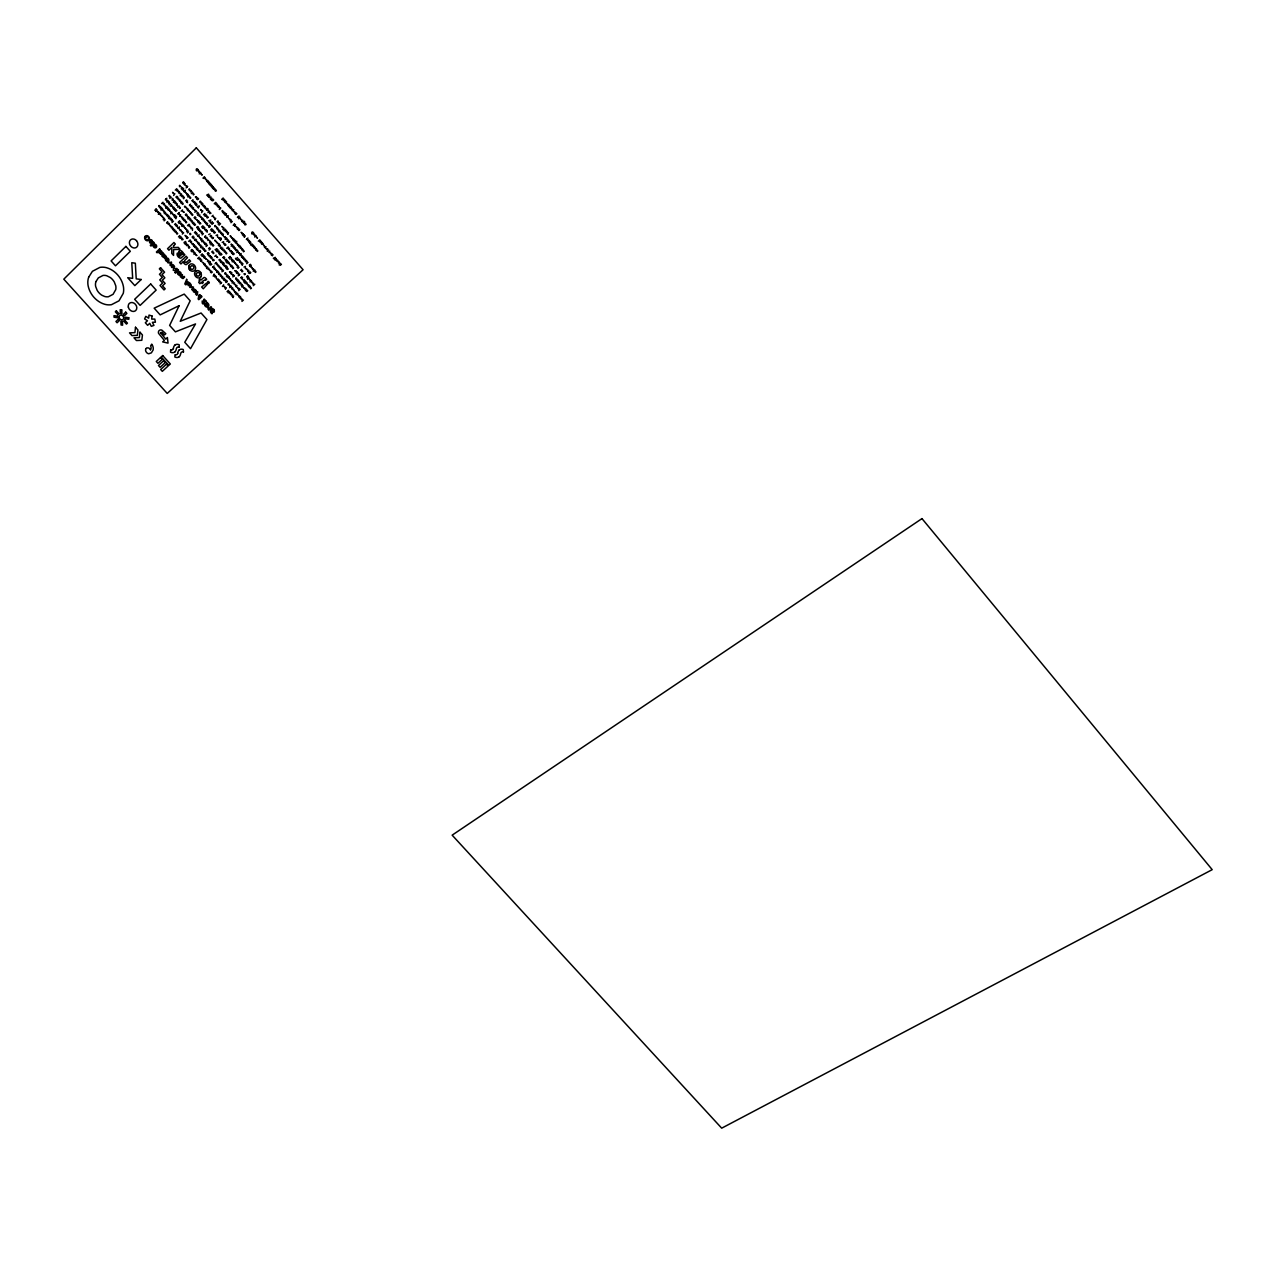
<?xml version="1.0" encoding="UTF-8"?>
<svg xmlns="http://www.w3.org/2000/svg" width="1276" height="1276" viewBox="0 0 1276 1276"><rect width="100%" height="100%" fill="white"/><g stroke="black" fill="none" stroke-linecap="round" stroke-linejoin="round"><path stroke-width="1.5" d="M158.591 211.896L157.825 211.656A3.302 2.743 55 0 1 158.192 212.215L158.24 212.31M169.341 202.485L168.751 201.496L168.623 202.294A3.302 2.759 55.3 0 1 168.942 202.804L168.99 202.884M172.308 220.222L171.734 219.249L171.59 220.03A3.286 2.743 54.6 0 1 171.925 220.541L171.973 220.636M181.942 224.002L181.16 223.635A3.286 2.743 54.5 0 1 181.559 224.241L181.591 224.305M183.999 182.739L183.457 181.75L183.281 182.548A3.334 2.791 56.1 0 1 183.616 183.058L183.648 183.154M185.77 206.68L184.972 206.313A3.302 2.775 55.2 0 1 185.371 206.935L185.403 206.983M186.663 214.846L186.073 213.874L185.929 214.655A3.302 2.759 54.8 0 1 186.264 215.166L186.312 215.261M193.186 243.78L192.469 243.588A3.27 2.743 53.6 0 1 192.788 244.083L192.835 244.179M195.834 203.474L195.26 202.485L195.116 203.283A3.318 2.791 55.3 0 1 195.435 203.793L195.483 203.889M196.679 197.126L195.914 196.887A3.318 2.791 55.5 0 1 196.281 197.445L196.329 197.541M202.358 232.615L201.815 231.642L201.64 232.423A3.286 2.759 54.1 0 1 201.959 232.918L202.007 233.014M204.623 242.36L203.889 242.169A3.27 2.743 53.7 0 1 204.224 242.679L204.272 242.759M206.138 229.632L205.356 229.377A3.286 2.759 54.2 0 1 205.755 229.999L205.787 230.063M206.808 266.285L206.106 266.094A3.254 2.727 52.7 0 1 206.425 266.588L206.473 266.684M210.157 255.758L209.439 255.615M218.547 265.28L217.829 265.089A3.254 2.743 52.7 0 1 218.164 265.583L218.196 265.663M218.515 279.476L217.765 279.237A3.238 2.727 52.1 0 1 218.132 279.779L218.164 279.875M219.711 237.814L218.946 237.575A3.286 2.775 53.8 0 1 219.312 238.134L219.36 238.213M221.37 232.439L220.604 232.2A3.286 2.775 54 0 1 220.971 232.758L221.019 232.838M230.924 207.302L230.35 206.313L230.19 207.111A3.318 2.807 55.1 0 1 230.525 207.621L230.557 207.717M231.115 250.75L230.398 250.559A3.27 2.759 53.2 0 1 230.717 251.053L230.765 251.149M232.471 259.491L231.754 259.299A3.254 2.759 52.8 0 1 232.072 259.794L232.12 259.889M174.126 265.679L172.276 264.323L172.85 266.668M235.805 271.262L235.789 271.23A3.254 2.743 52.3 0 0 235.438 270.671L236.156 270.895M238.516 244.577L237.751 244.386A3.286 2.775 53.5 0 1 238.118 244.944L238.165 245.024M239.027 288.392L238.309 288.201A3.238 2.727 51.6 0 1 238.628 288.695L238.66 288.759M244.817 287.818L244.099 287.626A3.238 2.743 51.6 0 1 244.418 288.121L244.466 288.216M245.327 274.053L244.609 273.861A3.254 2.759 52.1 0 1 244.928 274.356L244.976 274.436M249.665 241.387L249.091 240.398L248.932 241.18A3.286 2.791 53.5 0 1 249.251 241.69L249.299 241.786M195.962 290.194L194.064 288.902L194.686 291.183M267.561 248.995L266.764 248.74A3.286 2.807 53.1 0 1 267.163 249.362L267.178 249.41M201.161 296.032C198.274 291.997 198.785 297.739 198.115 298.951L198.753 299.669L201.959 296.702L201.433 295.92M167.14 214.432L166.39 214.145A3.302 2.743 54.9 0 1 166.757 214.703L166.805 214.799M179.725 192.532L179.103 191.512L179.007 192.309A3.318 2.775 55.7 0 1 179.326 192.82L179.374 192.899M178.241 190.81C176.726 187.54 177.508 193.729 176.933 190.028M181.096 230.19L180.347 229.903A3.286 2.743 54.2 0 1 180.713 230.462L180.761 230.557M179.134 347.216L179.246 344.839A4.929 4.083 49.7 0 0 174.748 345.19M243.19 256.699L242.296 257.513L243.094 258.374M192.532 221.498C191.145 218.356 191.703 224.401 191.272 220.684M191.671 242.073C190.682 239.154 191.017 245.04 190.363 241.324M195.547 224.911C194 221.673 194.813 227.862 194.287 224.097M207.35 238.245C205.962 235.023 206.537 241.068 206.042 237.495M218.403 221.849L217.957 220.844L217.686 221.609A3.302 2.791 54.5 0 1 218.021 222.12L218.052 222.199M183.473 352.048L183.281 349.56A4.897 4.051 49.5 0 0 179.118 350.023M215.197 232.695C214.209 229.728 214.575 235.629 213.874 231.945M225.501 237.161L224.704 236.826A3.286 2.775 53.8 0 1 225.102 237.432L225.134 237.495M221.657 268.789C220.046 265.552 220.955 271.613 220.365 268.024M229.441 284.692C228.037 281.502 228.627 287.435 228.149 283.942M232.312 280.848L231.594 280.624A3.238 2.727 51.9 0 1 231.913 281.119L231.945 281.183M235.693 291.789L234.975 291.566A3.222 2.727 51.5 0 1 235.294 292.06L235.31 292.076M231.658 294.293C230.238 291.119 230.876 297.037 230.382 293.544M241.212 283.735C239.744 280.545 240.414 286.478 239.92 282.969M242.249 299.19L241.531 298.967A3.222 2.727 51.1 0 1 241.866 299.461L241.882 299.525M170.681 349.784L170.521 352.16A4.929 4.067 49.8 0 0 174.956 351.873M253.621 269.076L252.903 268.837M253.589 283.447L252.792 283.113A3.238 2.759 51.7 0 1 253.19 283.703L253.222 283.766M201.767 204.654L201.991 202.661M164.604 204.383C163.121 201.034 163.87 207.366 163.344 203.538M176.295 203.171C174.876 199.822 175.498 206.09 175.035 202.326M200.826 223.699C199.423 220.365 200.013 226.602 199.566 222.853M210.939 213.347C209.136 210.046 210.412 216.378 209.647 212.55M202.788 205.292L203.442 206.234M204.83 229.409L205.34 230.35L206.281 229.616M202.629 255.519L203.171 256.556L204.208 255.742M229.824 242.057C228.707 238.995 229.313 244.864 228.452 241.339M151.716 241.18L150.313 239.808L151.732 240.032A2.265 1.882 53.9 0 1 152.115 240.43L152.099 242.169L150.361 241.547M212.215 230.398L212.757 231.466L213.81 230.637M228.26 269.14C226.57 265.886 227.686 272.027 226.969 268.359M234.178 247.018C232.934 243.796 233.779 249.952 232.822 246.3M237.176 250.415C236.044 247.273 236.554 253.238 235.805 249.697M229.489 271.692L230.127 272.617M177.348 225.421L177.268 227.096M193.139 201.337L193.537 202.406L194.59 201.576M266.237 248.772L266.732 249.713L267.689 248.979M205.372 207.908L205.771 208.977L206.824 208.148M238.373 229.457L238.947 230.493M242.265 257.529L241.754 256.476M185.387 220.62C184.031 217.526 185.02 223.507 183.967 220.014M183.106 239.553C181.527 236.363 182.5 242.488 181.798 238.803M200.922 230.988C199.694 227.925 200.428 233.907 199.55 230.318M208.243 217.542C207.191 214.464 207.621 220.573 206.919 216.792M227.575 232.2C226.346 229.042 227.048 235.087 226.203 231.514M187.412 208.562L186.232 207.797L186.886 209.089M188.258 216.745L187.062 215.979L187.716 217.271M242.871 249.554C241.228 246.252 242.217 252.568 241.563 248.788M278.024 260.958C277.036 257.896 277.307 263.845 276.701 260.208M279.619 262.776C278.678 259.73 278.854 265.599 278.296 262.027M230.908 279.316L229.744 278.567L230.382 279.827M180.634 223.651L181.288 224.608M173.313 348.539L173.6 347.375A5.886 4.881 49.7 0 1 174.78 345.222M177.667 353.388L177.97 352.224A5.886 4.881 49.4 0 1 179.134 350.039M183.218 196.488C181.91 193.298 182.867 199.375 181.798 195.85M176.359 231.977C174.86 228.675 176.216 234.896 174.956 231.339M216.41 190.826C215.373 187.572 215.804 193.745 215.086 190.028M206.01 251.149C204.495 247.815 205.34 254.084 204.718 250.351M228.723 292.044L229.249 293.081L230.302 292.284M237.91 259.522L238.437 260.575L239.505 259.762M220.445 260.288C218.914 257.114 220.317 263.159 219.041 259.65M225.98 244.96C224.018 241.627 225.613 248.07 224.672 244.179M225.565 251.723C223.858 248.453 225.039 254.721 224.257 250.941M219.982 274.069C218.212 270.799 219.504 277.051 218.674 273.287M221.577 275.855C219.791 272.601 221.099 278.854 220.269 275.09M240.909 261.883C239.17 258.613 240.398 264.898 239.601 261.101M245.359 259.682C243.429 256.301 244.912 262.712 244.067 258.884M166.103 206.186L164.939 205.388L165.593 206.68M170.888 225.916L169.74 225.118L170.378 226.41M242.887 271.325L242.121 270.384M169.437 224.209C167.826 220.7 168.831 227.16 168.161 223.38M180.65 200.89C179.15 197.413 179.932 204.048 179.469 199.965M172.435 227.606C171.622 224.432 171.686 230.573 171.207 226.729M191.687 191.544C189.949 188.003 191.177 194.622 190.379 190.73M192.166 206.68C190.555 203.139 191.544 209.647 190.874 205.835M201.145 202.278C199.662 198.721 200.428 205.213 199.853 201.433M176.662 204.463L177.316 205.564M214.224 260.479C212.534 257.034 213.65 263.558 212.996 259.602M229.632 249.139C228.101 245.71 228.978 252.09 228.356 248.31M210.221 184.669L210.811 185.722M226.059 273.846C225.214 270.624 225.31 276.733 224.831 272.984M246.029 224.608C245.151 221.306 245.231 227.606 244.785 223.731M236.985 279.045C235.215 275.632 236.475 282.044 235.725 278.216M255.344 247.943C253.78 244.434 254.69 250.878 254.068 247.097M234.098 240.542L234.688 241.563M223.97 279.428L224.369 280.513L225.453 279.731M236.299 286.239L236.937 287.307M161.988 215.835L160.68 215.054L161.701 216.202M239.537 297.005L239.936 298.074L241.036 297.292M174.11 231.115L174.684 229.568L173.185 230.079M246.316 290.402L246.715 291.502L247.815 290.705M184.462 206.329L185.1 207.286M183.058 219.727L183.664 218.18L182.149 218.69M192.867 209.136L193.474 207.589L191.958 208.1M184.111 212.071L182.803 211.29L183.824 212.438M179.804 229.871L180.442 230.812M193.218 224.018L193.824 222.471L192.309 222.981M198.753 244.625L199.343 243.11L197.844 243.604M200.986 238.357L199.678 237.575L200.683 238.724M199.582 245.04L200.22 245.981M203.697 250.224L204.304 248.692L202.788 249.187M204.686 265.599L205.292 264.084L203.777 264.563M228.755 206.616L229.377 205.037L227.83 205.564M230.095 219.217L228.771 218.435L229.776 219.584M224.177 236.842L224.831 237.783M214.113 274.037L213.267 276.142L215.389 275.472M234.864 249.474L235.47 247.943L233.939 248.437M166.438 207.494L166.981 208.546L168.033 207.717M175.083 216.266L174.126 215.309M232.918 238.373L231.594 237.575L232.615 238.74M223.731 265.185L224.369 266.11M175.928 225.198L176.503 226.235M239.697 253.318L238.373 252.536L239.394 253.685M235.932 285.011L234.624 284.229L235.629 285.361M265.36 248.294L265.982 246.762L264.435 247.257M175.865 218.754L176.519 216.41M248.437 284.835L247.129 284.07L248.134 285.202M252.281 283.128L252.903 284.054M212.119 199.774L212.661 200.842L213.73 200.013M198.37 208.068L199.072 205.723M203.267 227.495L203.793 228.548L204.846 227.734M208.339 210.476L207.238 209.615M208.594 254.115L207.653 253.174M215.804 263.095L216.808 264.084M223.555 263.877L222.55 262.984M220.541 240.462L221.195 238.102M225.326 266.7L226.315 267.689M219.998 282.06L220.987 283.033M230.892 286.414L229.951 285.473M235.709 242.392L236.634 243.445M232.742 275.074L233.731 276.063M250.606 265.695L249.665 264.754M184.047 242.36C185.036 245.949 184.51 239.186 186.025 242.344M168.177 209.28L168.591 210.396L169.66 209.567M213.762 245.614L213.012 244.625M207.813 181.926L208.403 182.978M193.84 245.167L193.777 246.156M233.699 268.183L232.95 267.194M193.394 237.767L194.032 238.867M194.877 246.587L195.276 247.688L196.36 246.89M206.951 224.257L207.589 225.358M217.335 228.133L216.729 227.048M219.169 280.864L219.089 281.837M219.536 245.758L220.174 246.858M255.902 249.123L255.806 250.128M237.352 280.273L237.751 281.374L238.851 280.576M260.017 241.387L260.655 242.472M271.581 254.546L272.203 255.647M163.519 217.67L162.307 216.745L163.264 217.957M192.485 230.382L192.421 228.085L191.017 228.723M202.166 174.78L200.954 173.823L201.911 175.083M206.568 179.788L205.356 178.847L206.313 180.091M186.312 236.235L185.036 235.39L186.057 236.523M191.193 227.399L189.98 226.474L190.937 227.702M201.448 217.335L200.172 216.473L201.193 217.622M217.542 237.097L217.478 234.8L216.075 235.438M168.033 202.214L168.671 203.155M165.832 214.113L166.486 215.054M182.675 182.468L183.186 183.425L184.143 182.675M214.623 217.718L213.347 216.856L214.368 218.021M223.635 244.003L223.587 241.706L222.184 242.344M161.861 209.344L162.865 210.349M163.121 210.061L162.132 209.073M178.401 192.213L179.055 193.17M227.957 204.16L226.681 203.299L227.702 204.463M234.959 212.135L233.667 211.258L234.688 212.422M216.33 278.71L216.266 276.461L214.878 277.083M165.736 199.359L166.678 200.428M180.076 193.824L181.08 194.829M186.041 185.993L187.062 186.998M210.412 270.56L209.152 269.714L210.157 270.847M217.67 257.337L216.394 256.492L217.414 257.624M216.681 270.512L215.405 269.651L216.41 270.799M242.281 233.205L241.084 232.28L242.025 233.508M245.423 268.694L245.375 266.413L243.971 267.051M196.839 227.303L197.844 228.292M217.095 221.53L217.733 222.471M247.704 269.746L246.428 268.901L247.432 270.034M208.562 197.317L209.631 195.356L207.605 196.233L208.594 194.175L206.648 195.148M198.035 235.869L198.96 236.921M205.516 265.998L206.154 266.939M250.431 280.05L249.235 279.125L250.176 280.337M209.822 262.76L209.519 261.277M271.214 253.43L269.938 252.568L270.943 253.717M225.358 214.703L226.378 215.708M227.112 216.697L228.117 217.702M227.303 239.362L226.315 238.389M237.208 244.354L237.846 245.295M243.014 222.04L244.035 223.045M231.1 244.402L232.104 245.407M231.163 259.219L231.801 260.144M216.952 251.755L218.036 249.857L216.027 250.702L217 248.708L215.086 249.633M221.864 269.938L222.853 270.911M226.729 281.852L225.756 280.88M234.848 270.576L235.486 271.517M226.283 274.93L227.287 275.919M225.469 281.151L226.474 282.124M248.07 239.792L247.097 238.803M244.019 273.766L244.641 274.707M237.719 288.121L238.357 289.046M240.063 254.594L241.068 255.583M243.509 287.531L244.147 288.456M145.639 237.384L146.373 236.666A1.643 1.356 54 0 1 148.463 239.027L147.745 239.729A1.643 1.356 54 0 1 145.655 237.384M246.715 276.541L247.704 277.53M275.185 260.416L276.302 258.518L274.26 259.347L275.281 257.337L273.319 258.278M172.738 199.295L172.053 198.243M184.494 184.222L185.148 185.339M188.928 265.504L190.379 264.132A3.732 3.126 52.7 0 1 193.904 264.754A4.259 3.557 52.7 0 1 194.734 265.631L194.957 265.95A3.748 3.142 52.7 0 1 195.1 269.922L193.808 271.006A3.716 3.11 52.7 0 1 190.299 270.368M159.053 213.491L159.596 214.543L160.632 213.714M213.507 188.401L214.161 189.518M182.356 225.469L182.899 226.522L183.951 225.708M188.561 218.084L189.103 219.137L190.156 218.324M182.723 232.12L181.655 231.243L182.213 232.599M206.584 231.1L207.222 232.184M222.104 277.067L222.024 278.04M201.161 260.798L201.799 261.883M218.946 244.37L218.276 243.333M233.157 296.622L233.077 297.595M220.796 261.564L221.195 262.665L222.295 261.867M217.095 271.66L217.494 272.745L218.579 271.963M224.592 229.903L225.134 230.972L226.187 230.143M231.291 236.57L230.143 235.773L230.781 237.065M236.634 272.298L237.033 273.399L238.134 272.601M232.87 261.022L233.396 262.059L234.449 261.261M245.71 260.958L246.109 262.059L247.209 261.261M179.055 199.152L178.321 198.131M234.146 290.146L233.093 289.285L233.636 290.625M248.804 286.063L249.187 287.148L250.287 286.366M190.826 197.939L190.092 196.919M207.047 181.048L207.637 182.085M194.415 252.457L193.697 251.436M173.727 193.314L172.563 192.309L173.52 193.537M208.786 240.047L208.02 239.043M172.962 206.919L171.797 205.914L172.754 207.143M170.984 211.896L169.82 210.891L170.777 212.119M173.456 214.671L172.292 213.666L173.249 214.894M187.109 193.92L185.945 192.899L186.886 194.143M182.261 217.43L181.096 216.426L182.053 217.654M190.06 211.816L188.896 210.811L189.853 212.039M195.132 210.301L193.968 209.296L194.925 210.524M185.259 228.021L184.111 227.016L185.052 228.229M186.854 229.824L185.706 228.819L186.647 230.047M201.704 210.476L200.539 209.455L201.48 210.7M233.333 239.665L233.923 240.701M174.413 201.337L173.552 200.22M198.035 220.844L196.871 219.839L197.828 221.067M166.965 200.141L166.024 199.088M173.201 200.539L174.206 201.544M181.288 194.606L180.426 193.489M187.269 186.774L186.471 185.626M183.76 190.14L182.755 189.119M197.955 242.36L196.807 241.355L197.748 242.568M182.532 189.342L183.553 190.363M184.254 191.288L185.259 192.293M185.483 192.07L184.462 191.065M173.775 215.628L174.78 216.633M196.839 255.375L195.611 254.45L196.632 255.583M178.305 213.555L179.23 214.623M179.517 214.336L178.656 213.236M223.045 227.415L221.896 226.41L222.837 227.638M217.399 242.759L216.25 241.77L217.175 242.982M251.436 288.312L250.686 287.323M203.905 263.334L202.756 262.346L203.681 263.542M206.616 259.283L205.468 258.294L206.409 259.506M178.337 227.973L179.278 229.026M198.051 228.085L197.11 227.032M241.547 219.759L240.303 218.818L241.324 219.982M237.081 227.431L235.932 226.41L236.873 227.654M220.381 208.419L219.584 207.27M207.031 209.838L208.036 210.843M219.153 207.621L220.174 208.626M209.695 226.793L208.833 225.692M230.557 264.866L229.345 263.941L230.35 265.073M175.418 210.269L176.088 209.631M199.247 236.634L198.322 235.581M208.466 226.011L209.471 227.016M200.125 251.946L199.263 250.846M235.741 263.542L234.529 262.617L235.534 263.765M237.336 265.344L236.108 264.419L237.129 265.567M198.912 251.165L199.917 252.154M257.529 237.974L256.38 236.969L257.321 238.197M225.086 287.212L223.938 286.223L224.863 287.435M226.586 215.5L225.581 214.48M228.34 217.478L227.319 216.473M207.286 253.477L208.291 254.482M264.531 245.949L263.382 244.944L264.323 246.172M208.562 262.059L209.567 263.047M226.027 238.66L227.032 239.649M244.242 222.821L243.301 221.769M232.312 245.183L231.387 244.131M252.09 267.641L250.878 266.716L251.882 267.848M239.17 296.016L238.038 295.027L238.963 296.239M217.016 263.877L216.17 262.776M196.472 234.066L197.142 233.428M212.964 267.051L213.969 268.04M214.177 267.816L213.188 266.828M222.263 263.239L223.268 264.228M223.061 270.703L222.152 269.667M226.522 267.481L225.756 266.349M221.195 282.825L220.349 281.757M236.921 243.174L236.14 242.025M227.495 275.712L226.57 274.659M246.794 239.09L247.719 240.143M241.276 255.375L240.271 254.371M233.955 275.855L233.093 274.771M239.314 274.755L238.452 273.67M171 219.951L171.654 220.892M229.6 285.792L230.589 286.765M238.102 273.973L239.09 274.962M195.356 196.855L196.01 197.812M185.339 214.575L185.849 215.532L186.79 214.799M194.526 203.203L195.021 204.16L195.978 203.41M249.299 265.057L250.303 266.062M247.927 277.323L247.066 276.238M224.066 258.087L224.656 259.124M250.862 281.103L251.723 282.219M144.906 236.554L145.639 235.853A2.712 2.249 54 0 1 149.117 239.888L148.255 240.654A2.712 2.249 54 0 1 144.938 236.57M191.879 243.509L192.373 244.45L193.314 243.716M201.034 232.328L201.544 233.285L202.485 232.551M203.299 242.089L203.953 243.03M217.813 229.425L218.276 230.446M217.239 264.993L217.877 265.934M173.616 207.972L173.536 208.977M183.776 197.732L183.696 198.737M181.208 202.102L181.144 203.107M229.808 250.463L230.302 251.404L231.259 250.686M167.634 215.851L168.049 216.968L169.134 216.154M231.004 280.529L231.642 281.47M197.126 198.562L197.541 199.678L198.641 198.849M212.964 187.125L212.326 186.025M197.668 213.092L197.046 211.991M196.329 204.958L196.967 206.058M201.927 218.563L202.326 219.679L203.426 218.866M217.67 205.914L218.068 207.031L219.185 206.218M205.117 236.379L205.037 237.368M223.444 199.726L223.842 200.842L224.959 200.013M188.848 246.475L189.757 247.624L188.896 246.428A6.635 5.551 53.4 0 0 188.401 246.89L188.944 248.31M225.086 201.592L225.724 202.709M210.237 241.802L209.631 240.717M230.653 220.413L230.557 221.418M204.527 257.21L204.447 258.199M201.066 276.637L199.774 277.721A3.716 3.11 52.4 0 1 196.265 277.083A4.259 3.573 52.5 0 1 195.228 275.887A3.716 3.11 52.4 0 1 194.893 272.235L196.36 270.863M205.101 243.812L205.5 244.928L206.6 244.115M235.422 213.363L235.821 214.496L236.937 213.666M228.069 233.412L227.973 234.401M208.132 260.926L207.541 259.857M202.198 300.961L202.262 303.018A2.297 1.914 51.3 0 0 202.661 303.449M244.609 236.299L244.514 237.288M210.875 271.756L211.274 272.857L212.358 272.059M243.812 234.991L243.142 233.923M238.995 246.093L239.394 247.193L240.494 246.38M174.653 209.408L175.689 211.29L176.87 210.508M231.02 265.95L231.419 267.051L232.519 266.253M229.154 277.514L228.723 276.461L227.622 277.259M242.44 264.212L242.344 265.201M252.441 245.471L253.079 246.571M237.607 228.579L238.181 229.616M223.316 257.226L223.667 258.278L224.751 257.465M179.501 228.819L178.704 227.654M215.915 240.973L214.799 240.143L215.437 241.419M251.946 282.028L251.085 280.911M188.29 224.991L188.816 226.043L189.869 225.214M180.155 237.288L180.682 238.325L181.734 237.511M205.261 215.245L205.787 216.314L206.856 215.484M183.218 203.921L182.516 202.884M149.994 241.531L151.238 242.982L150.01 242.871M210.189 264.052L210.731 265.089L211.784 264.276M220.381 254.099L220.923 255.136L221.976 254.323M215.899 226.442L215.166 225.405M157.283 211.625L157.921 212.566M158.75 205.978L159.213 206.983M179.31 185.77L179.788 186.806M161.366 208.211L160.951 207.095L159.867 207.908M181.91 188.035L181.304 186.902M177.332 197.397L176.917 196.281L175.833 197.11M186.95 201.592L187.588 202.693M229.584 207.031L230.095 207.988L231.052 207.238M186.695 237.352L187.094 238.452L188.178 237.655M220.046 232.168L220.7 233.109M218.403 237.543L218.898 238.484L219.839 237.751M208.849 255.519L209.36 256.46L210.285 255.742M192.373 200.46L192.947 201.496M209.455 183.776L210.03 184.829M195.116 239.713L195.515 240.813L196.6 240M224.624 213.236L224.161 212.103L223.109 212.948M197.445 249.49L198.083 250.575M194.526 217.43L195.292 218.308M204.591 207.047L205.181 208.084M199.455 258.884L199.853 259.969L200.938 259.172M222.758 234.928L223.396 236.028M225.772 252.935L226.235 253.94M248.341 241.1L248.836 242.057L249.793 241.324M217.223 279.205L217.718 280.13L218.659 279.428M187.716 194.909L187.636 195.93M195.707 233.205L197.062 235.103M167.22 222.279L167.14 223.268M180.139 215.341L180.06 216.346M189.933 204.718L189.869 205.723M187.939 209.711L187.859 210.715M232.806 253.557L233.189 254.658L234.305 253.86M252.313 268.757L252.951 269.683M234.385 291.47L235.023 292.395M198.593 221.785L198.514 222.79M210.636 257.242L211.226 258.262M231.275 273.415L231.913 274.484M261.692 243.285L262.074 244.386L263.207 243.588M254.881 271.469L255.328 272.474M240.957 298.871L241.579 299.796M198.689 229.122L198.609 230.111M232.423 288.392L231.865 287.307M215.229 218.834L215.15 219.839M201.496 239.489L201.433 240.478M234.975 225.326L234.88 226.331M242.185 220.796L242.105 221.817M222.359 248.692L222.279 249.681M241.164 277.434L241.738 278.455M231.769 252.138L231.69 253.126M202.9 301.63L203.761 302.843L203.634 300.721A2.377 1.994 51.3 0 1 204.208 299.047L206.568 301.694L204.495 300.482L204.766 302.045A1.707 1.42 51.3 0 1 202.549 303.608M250.319 242.775L250.224 243.78M225.677 288.185L225.597 289.158M248.294 270.847L248.198 271.836M241.738 284.979L241.642 285.952M154.827 210.269L156.294 208.817M161.637 203.554L162.961 202.246M165.338 199.742L166.821 198.274M175.291 190.14L176.79 188.673M169.82 198.386L171.159 197.078M166.598 202.007L168.065 200.555M174.86 193.761L173.632 195.499M184.111 184.605L185.164 183.569M160.696 208.849L161.749 207.829M181.24 188.689L182.308 187.636M161.031 210.125L162.515 208.674M182.133 189.725L183.632 188.258M172.005 200.029L173.058 198.992M199.231 173.903L200.747 172.419M158.32 214.209L159.787 212.773M186.168 187.875L187.668 186.408M165.705 208.211L167.188 206.76M169.086 204.766L170.426 203.458M176.662 198.051L177.731 197.014M183.84 191.671L185.339 190.204M173.329 202.421L174.812 200.97M180.203 195.707L181.702 194.239M171.558 204.511L170.33 206.234M167.778 209.663L168.831 208.626M164.269 213.698L165.593 212.39M202.948 178.146L204.463 176.662M176.279 204.846L177.332 203.809M183.25 198.243L184.318 197.206M173.105 208.466L174.158 207.446M187.189 195.419L188.258 194.383M163.2 219.647L164.524 218.356M180.698 202.597L181.75 201.576M167.252 216.234L168.304 215.213M174.254 209.79L175.322 208.754M170.649 213.794L172.116 212.342M191.32 193.649L192.676 192.325M177.603 207.175L178.943 205.867M187.987 197.174L189.342 195.866M164.11 220.828L165.194 219.775M185.594 200.89L186.663 199.853M168.576 218.563L169.899 217.255M206.648 181.431L207.717 180.379M186.551 201.975L187.604 200.938M207.701 182.037L208.498 181.256M169.947 219.297L171 218.26M166.709 222.774L167.746 221.753M208.482 182.931L209.28 182.149M174.349 217.064L175.562 215.788L174.716 214.831M177.89 213.937L179.374 212.486M181.16 211.21L182.5 209.902M191.974 200.842L193.043 199.806M209.057 184.175L210.125 183.122M210.109 184.781L210.907 183.999M189.422 205.229L190.475 204.192M172.037 222.534L173.52 221.099M196.727 198.944L197.796 197.908M179.629 215.835L180.682 214.815M210.891 185.674L211.688 184.892M187.412 210.221L188.481 209.184M211.417 186.87L212.215 186.089M174.589 224.512L175.625 223.491M212.247 187.827L213.331 186.774M178.177 222.295L179.661 220.86M195.93 205.34L196.998 204.304M213.108 188.8L214.193 187.747M175.53 225.581L176.582 224.56M172.483 229.281L173.52 228.276M214.224 189.47L215.022 188.704M177.938 228.34L179.422 226.905M187.827 218.802L189.311 217.367M194.829 212.263L196.329 210.811M209.822 197.828L210.891 196.791M181.623 226.187L183.106 224.751M203.554 206.17L204.24 205.5L203.315 205.261A3.318 2.791 55.2 0 1 203.713 205.883L203.745 205.946M210.412 199.359L211.768 198.035M189.98 220.349L191.049 219.328M196.951 213.778L198.019 212.741M204.208 207.43L205.276 206.393M211.369 200.507L212.885 199.04M194.127 217.813L195.196 216.792M197.573 215.325L198.928 214.017M187.54 225.692L189.039 224.257M202.836 210.923L201.576 212.645M195.962 217.654L195.1 218.659L195.882 219.344M198.976 216.059L200.029 215.022M178.465 236.857L179.804 235.566M206.616 210.205L208.132 208.754M182.34 234.082L183.68 232.806M214.24 203.777L215.756 202.326M161.988 254.546L163.392 253.206L162.722 252.473L160.537 253.621L161.813 251.452L161.159 250.702L158.942 252.839L161.701 254.769M179.422 237.99L180.889 236.57M203.506 214.767L204.862 213.459M186.583 231.722L187.923 230.43M204.511 215.963L206.01 214.528M207.956 212.598L209.455 211.146M221.657 199.439L223.172 197.987M198.083 222.279L199.136 221.258M201.528 218.946L202.597 217.925M187.492 232.902L188.593 231.849M216.266 205.165L217.351 204.128M223.045 200.109L224.129 199.072M217.271 206.297L218.34 205.261M211.96 216.346L213.092 215.261M165.019 257.943L166.406 256.604L165.752 255.87L163.567 257.018L164.843 254.849L164.173 254.099L161.972 256.221L164.732 258.167M203.251 220.907L204.319 219.871M186.296 237.735L187.349 236.714M224.688 201.975L225.772 200.938M197.397 228.723L198.625 227.463L197.812 226.49M194.462 232.615L195.515 231.594M225.804 202.661L226.602 201.895M198.179 229.616L199.231 228.595M219.265 209.503L220.796 208.036M201.56 227.064L202.916 225.772M195.308 233.572L196.376 232.567M205.643 223.619L206.712 222.598M192.054 237.081L193.123 236.06M208.738 220.78L210.827 219.982L209.886 222.072M188.704 241.339L190.188 239.92M202.517 228.213L204.016 226.777M206.553 224.64L207.621 223.619M193.011 238.149L194.064 237.129M212.31 221.673L210.811 223.109L213.475 222.981L211.96 224.416M214.703 219.344L215.772 218.308M188.433 245.072L186.902 245.758M197.62 236.235L199.12 234.8M194.718 240.079L195.786 239.075M209.041 227.447L210.269 226.171L209.424 225.214M202.087 234.88L203.426 233.588M223.938 213.889L225.023 212.853M206.186 231.466L207.254 230.446M224.943 215.086L226.474 213.634M193.33 245.662L194.383 244.657M210.524 229.983L211.88 228.675M200.986 239.984L202.039 238.979M204.591 236.873L205.659 235.869M218.116 224.113L219.616 222.678M194.478 246.954L195.531 245.949M232.455 210.843L233.763 209.599M211.465 231.115L212.964 229.68M173.536 267.593L174.621 266.556M226.697 217.064L228.213 215.612M201.767 241.722L203.123 240.43M210.237 233.827L208.706 234.545M219.057 225.198L220.573 223.747M216.633 228.819L217.702 227.798M196.201 248.9L197.254 247.895M197.046 249.857L198.099 248.852M235.023 213.746L236.108 212.725M200.619 247.576L201.959 246.3M194 254.434L195.483 253.031M204.702 244.194L205.771 243.19M186.679 262.25L189.295 259.762L190.602 261.245L186.328 264.611A2.313 1.93 53 0 1 185.164 264.339L184.207 263.574A2.648 2.217 53 0 1 183.345 261.612L180.921 263.972L179.597 262.489L186.152 256.237L187.476 257.72L184.701 260.416L184.797 261.963A1.802 1.515 53 0 0 185.132 262.314L186.392 262.473M218.611 231.897L219.966 230.589M230.127 220.907L231.195 219.887M202.039 248.357L203.107 247.337M222.806 229.377L224.161 228.085M209.535 242.472L210.604 241.451M199.471 252.584L200.699 251.324L199.853 250.383M206.058 246.555L207.414 245.279M230.956 222.71L232.328 221.418M238.963 215.963L237.432 217.414L240.127 217.287L238.596 218.738M209.998 243.891L211.497 242.456M223.842 230.621L225.358 229.186M221.498 234.337L222.566 233.317M211.003 244.976L212.358 243.684M200.938 255.088L202.294 253.812M197.652 258.549L199.136 257.146M222.359 235.31L223.428 234.29M234.497 223.635L233.221 225.358M208.594 248.597L209.663 247.592M201.895 256.221L203.378 254.801M199.056 259.251L200.109 258.246M234.433 225.836L235.518 224.799M209.136 250.032L210.492 248.756M227.543 233.907L228.611 232.886M241.658 221.306L242.743 220.269M204.001 257.704L205.069 256.699M200.763 261.181L201.831 260.176M207.844 254.897L209.073 253.653L208.243 252.696M218.212 245.088L219.281 244.067M183.234 278.391L184.637 277.067L183.983 276.334L181.862 277.546L182.42 274.579L180.203 276.685L182.947 278.615M211.672 252.074L212.741 251.069M225.182 239.425L226.697 237.99M219.153 246.14L220.222 245.12M237.192 228.962L238.277 227.941M243.572 223.475L244.832 222.199L244.051 221.211M238.245 229.568L239.043 228.819M226.889 241.339L228.388 239.92M210.253 257.624L211.306 256.62M239.027 230.462L239.824 229.696M220.445 248.453L221.801 247.161M207.43 261.58L208.498 260.591M212.071 257.481L211.991 259.124M218.116 252.169L219.185 251.165M221.833 249.187L222.901 248.182M214.767 256.396L216.123 255.12M218.69 253.669L220.046 252.393M232.934 240.047L234.018 239.027M209.12 263.462L210.301 261.819M223.029 250.543L224.097 249.538M233.986 240.654L234.784 239.888M219.647 254.801L221.147 253.382M226.681 248.341L228.181 246.922M209.455 264.738L210.939 263.334M234.752 241.531L235.55 240.765M206.537 268.518L207.892 267.242M242.265 234.736L243.062 233.971M231.211 246.252L232.726 244.832M235.294 242.759L236.81 241.324M243.094 235.677L244.179 234.656M207.956 269.284L209.025 268.295M214.974 263.861L216.473 262.441M244.083 236.794L245.167 235.773M212.566 267.402L214.049 265.998M222.917 257.608L223.986 256.604M220.413 261.931L221.466 260.942M210.492 272.123L211.545 271.134M231.259 252.632L232.328 251.627M214.256 269.284L215.325 268.295M238.596 246.459L239.681 245.455M246.38 239.457L247.911 238.022M225.326 260.336L226.394 259.331M232.407 253.924L233.476 252.919M228.707 257.848L230.206 256.444M222.821 264.658L224.05 263.414L223.316 262.441M225.836 261.803L227.335 260.384M240.319 248.421L241.387 247.4M236.746 252.52L238.261 251.101M195.356 292.092L196.456 291.072M216.697 272.027L217.765 271.038M226.777 262.856L228.276 261.452M254.658 237.033L256.189 235.581M228.149 263.526L229.217 262.521M249.777 243.285L250.878 242.265M232.12 261.724L233.62 260.304M239.649 254.961L241.164 253.541M221.976 271.756L223.475 270.353M225.884 268.104L227.112 266.875L226.299 265.902M250.606 245.072L251.994 243.78M236.028 258.932L237.543 257.529M252.042 245.853L253.126 244.832M230.621 266.317L231.69 265.328M237.161 260.224L238.676 258.821M241.355 256.843L242.424 255.838M258.31 241.196L259.857 239.76M253.142 246.523L253.956 245.774M259.618 241.754L260.703 240.733M221.593 277.546L222.646 276.557M218.659 281.342L219.711 280.353M243.158 258.326L243.955 257.577M260.719 242.44L261.532 241.674M222.774 278.886L223.842 277.897M230.254 272.554L230.94 271.916L230.015 271.676A3.254 2.743 52.3 0 1 230.414 272.282L230.43 272.33M261.277 243.652L262.377 242.647M226.394 276.748L227.894 275.345M255.359 249.618L256.444 248.613M223.587 279.795L224.64 278.806M237.033 267.226L238.405 265.95M240.909 263.59L241.993 262.585M220.11 283.878L221.609 282.474M230.876 273.782L231.945 272.777M245.311 261.341L246.396 260.336M237.942 268.391L239.043 267.354M241.914 264.706L242.982 263.701M228.452 278.184L229.52 277.179M236.235 272.681L237.304 271.676M226.027 282.538L227.256 281.31L226.49 280.353M223.667 284.803L222.423 286.478M246.651 263.701L248.023 262.425M232.854 276.908L234.353 275.504M240.51 270.321L241.579 269.332M238.213 275.807L239.713 274.404M225.15 288.663L226.219 287.69M232.025 283.033L233.38 281.773M249.857 266.477L251.101 265.233L250.271 264.276M267.29 251.356L268.694 250.08M233.444 283.814L234.513 282.825M229.712 287.594L231.211 286.207M236.953 280.64L238.022 279.651M240.765 277.801L241.85 276.812M247.767 271.341L248.836 270.337M268.773 252.201L269.874 251.181M227.048 291.614L228.388 290.37M242.599 277.658L241.738 278.647L242.504 279.316M248.517 273.096L250.032 271.692M231.754 289.014L232.822 288.041M238.245 282.937L239.601 281.677M227.973 292.73L229.473 291.359M235.916 286.59L236.985 285.601M243.174 280.513L244.242 279.524M253.254 271.262L254.785 269.842M271.182 254.929L272.266 253.908M247.257 277.961L248.501 276.717L247.704 275.76M243.668 281.98L245.183 280.576M272.282 255.599L273.096 254.849M247.576 279.237L249.091 277.833M241.212 285.457L242.281 284.468M244.609 283.033L246.109 281.629M231.658 296L232.726 295.011M241.993 287.164L243.349 285.904M245.981 283.687L247.05 282.698M238.708 290.641L240.207 289.253M235.406 293.959L236.762 292.714M232.647 297.101L233.699 296.128M249.968 281.932L251.484 280.529M236.778 294.676L237.846 293.703M244.944 289.668L246.013 288.679M248.405 286.43L249.474 285.441M245.917 290.769L246.986 289.78M239.154 297.356L240.223 296.383M253.27 285.664L254.785 284.261M279.109 264.882L280.64 263.462M241.946 301.391L243.445 300.019M180.458 186.296L179.709 185.275M199.582 171.877L198.881 170.825M163.376 211.194L163.838 212.199M177.715 233.636L176.933 232.663M205.58 222.056L204.846 221.035M204.447 221.53L204.894 222.55M232.439 209.296L231.738 208.243M172.786 266.971L171.319 265.344L171.51 267.067A2.568 2.137 52.9 0 0 171.909 267.481L173.361 267.737M218.946 229.951L218.212 228.946M207.589 239.553L208.052 240.574M193.202 251.978L193.649 252.967M213.953 253.174L213.22 252.169M212.789 252.664L213.267 253.653M226.905 253.446L226.171 252.441M194.542 291.518L193.154 289.859L193.346 291.566A2.552 2.137 51.8 0 0 193.745 291.997L195.18 292.236M169.405 195.403L170.139 196.424M159.165 205.468L159.947 206.473M189.327 188.864L190.108 189.869M163.791 210.684L164.556 211.688M193.346 193.426L194.064 194.462M179.613 206.967L180.331 207.988M256.013 271.995L255.296 270.99M190.778 212.358L191.48 213.379M192.182 213.953L192.899 214.974M185.993 221.386L186.695 222.407M250.256 287.818L250.702 288.823M190.124 233.253L190.89 234.242M222.439 210.492L223.204 211.497M254.307 234.034L255.072 235.023M219.281 266.174L219.998 267.163M243.461 250.319L244.226 251.308M257.178 250L257.864 251.021M182.053 203.426L182.516 204.447M231.291 208.77L231.754 209.806M214.719 225.932L215.181 226.953M212.534 245.151L212.996 246.156M253.892 234.529L254.355 235.534M243.062 250.814L243.509 251.819M232.487 267.721L232.934 268.726M241.642 270.895L242.105 271.9M208.849 261.787L209.822 262.122M189.63 197.461L190.092 198.482M179.23 207.462L179.693 208.482M190.379 212.853L190.842 213.874M191.783 214.448L192.245 215.469M185.562 221.88L186.057 222.901M176.503 233.157L176.965 234.162M189.693 233.747L190.188 234.752M256.763 250.495L257.21 251.5M198.434 171.351L198.912 172.388M169.006 195.914L169.485 196.935M177.858 198.673L178.321 199.694M192.947 193.92L193.41 194.957M218.85 266.652L219.328 267.657M197.429 207.015L198.992 206.553M174.924 217.718L176.471 217.255M219.616 239.425L221.179 238.979M212.071 309.063L211.369 309.398A3.7 3.094 50.8 0 0 210.859 309.924L210.54 310.562A2.393 2.01 50.9 0 0 210.636 312.205L211.242 313.114A2.042 1.723 50.8 0 0 212.039 313.752L212.358 313.067A2.042 1.707 50.9 0 1 211.736 312.572L211.529 310.61L211.96 311.759M188.928 189.358L189.39 190.395M222.024 210.987L222.487 212.007M204.064 177.715L204.112 178.544L205.276 177.587M215.357 203.347L215.405 204.192L216.569 203.235M280.241 264.467L280.273 265.28L281.438 264.355M249.633 272.681L249.665 273.495L250.814 272.586M201.018 203.809L202.932 203.729M155.784 210.205L155.895 211.481L155.704 209.392L157.474 210.157M179.15 222.231L179.246 223.507L179.087 221.434L180.841 222.199M231.371 257.768L229.616 257.002L229.76 259.06M151.429 241.355L149.563 240.701L149.627 242.52M212.215 311.998L213.81 312.253A1.946 1.627 50.9 0 0 214.145 311.966A1.802 1.515 50.9 0 0 213.682 309.621M179.294 256.029L180.602 255.87L178.799 252.6A2.01 1.675 53.4 0 1 179.023 251.34A2.361 1.962 53.4 0 1 179.422 250.925M176.439 268.901L174.924 270.767L173.185 270.177L173.871 268.486L177.045 268.518M213.858 274.707L214.719 275.68M235.454 258.278L236.602 259.602M196.727 295.266L195.467 293.815L197.684 291.726L197.317 294.708M178.975 255.694L177.476 252.983A2.712 2.265 53.3 0 0 177.396 255.615L177.874 256.46A5.152 4.306 53.3 0 0 178.672 257.305L179.756 257.975A2.361 1.978 53.3 0 0 180.953 258.055L184.111 255.407A7.56 6.332 53 0 1 184.876 254.801L183.664 253.446A4.801 4.003 53.2 0 0 183.09 253.908M200.938 272.681L200.699 272.362A4.243 3.557 52.4 0 0 199.869 271.501A3.732 3.126 52.5 0 0 196.36 270.847M209.79 256.173L209.806 256.189A3.254 2.743 53.1 0 0 209.439 255.615M200.523 245.694L200.539 245.726A3.27 2.743 53.6 0 0 200.172 245.136L200.89 245.183M224.672 265.823L224.688 265.855A3.254 2.743 52.6 0 0 224.321 265.264L225.039 265.312M253.254 269.396L253.27 269.427A3.254 2.775 52.3 0 0 252.903 268.837M200.747 272.904A3.716 3.11 52.4 0 1 200.874 276.828M190.299 270.368A4.275 3.573 52.7 0 1 189.247 269.172M189.406 269.364A3.716 3.11 52.7 0 1 189.071 265.679M183.138 253.908A2.616 2.185 53.4 0 0 181.878 251.308L181.495 250.957A2.201 1.834 53.4 0 0 179.406 250.894M212.119 308.824A1.946 1.627 50.9 0 1 213.842 309.398M204.942 305.012A3.381 2.839 51.1 0 1 206.919 303.114M206.935 302.747A2.345 1.962 51.2 0 1 208.833 305.235A2.345 1.962 51.2 0 1 206.967 307.069A2.345 1.962 51.2 0 1 204.639 305.012M146.214 348.412A3.03 2.488 49.9 0 0 146.214 351.985A3.812 3.126 49.9 0 0 146.899 352.814L147.203 353.069A3.126 2.568 49.9 0 0 148.766 353.739L151.365 352.846L153.104 350.007A6.89 5.662 50 0 0 152.275 344.999L151.732 344.121L150.616 345.892A4.402 3.605 50 0 1 151.094 347.901L150.983 348.779A3.206 2.632 50 0 1 150.409 349.768M146.262 348.444A3.27 2.68 49.9 0 1 146.644 348.157A2.759 2.265 49.9 0 1 149.26 348.348L149.946 348.97A1.627 1.34 49.9 0 1 150.44 349.768M173.376 348.571A2.696 2.217 49.8 0 1 170.665 349.831M174.908 351.809A6.125 5.072 49.8 0 0 176.136 349.656L176.439 348.507A2.727 2.265 49.7 0 1 179.15 347.104M177.731 353.42A2.664 2.201 49.6 0 1 175.003 354.664L174.844 356.977A4.944 4.083 49.6 0 0 179.358 356.674M179.31 356.61A5.774 4.785 49.6 0 0 180.474 354.505L180.793 353.34A2.696 2.233 49.4 0 1 183.489 351.937M136.516 240.765A4.785 3.94 53.9 0 1 136.915 246.954A4.785 3.94 53.9 0 1 131.061 246.507A4.785 3.94 53.9 0 1 130.168 240.271A4.865 4.019 53.9 0 1 136.532 240.654M173.552 245.774L173.552 247.608L178.257 247.353L179.98 249.283L173.552 249.602L173.552 255.407L171.75 253.398L171.829 247.432L168.926 250.224L167.555 248.676L173.951 242.504L175.338 244.051L173.552 245.774M175.865 272.777L174.796 272.426L175.865 272.777M209.312 282.602C206.68 285.92 207.254 278.615 209.312 282.602M154.045 245.917C155.736 249.139 156.374 243.158 154.077 245.742M208.243 304.852L208.227 304.996A2.584 2.169 51.2 0 1 206.712 306.384L206.297 304.517L208.243 304.9M166.295 259.666C168.273 262.856 168.097 256.779 166.327 259.491M178.496 273.367C180.602 276.509 180.379 270.337 178.496 273.271M210.987 236.554C213.124 234.274 208.243 236.283 210.955 236.714M192.979 250.527C190.427 254.387 190.666 246.826 192.979 250.527M198.083 169.74C195.579 173.775 195.659 165.96 198.083 169.74M208.259 308.999L208.706 310.148L211.656 307.404L210.987 306.655L209.009 308.489L208.259 307.628L208.259 308.999M253.573 232.95C250.782 236.873 251.388 229.17 253.573 232.95M198.801 296.144C200.523 299.286 201.018 293.4 198.833 295.984M172.723 265.36L173.329 266.445L172.738 265.28M212.071 310.419L213.523 311.121L212.087 310.355M180.315 253.015C182.484 258.167 182.436 250.606 180.331 252.935M194.574 289.875L195.164 290.96L194.59 289.811M199.646 281.103L198.705 282.379L199.885 283.703L201.225 282.459L202.198 283.543L203.267 282.538L202.294 281.438L205.197 279.763A2.712 2.281 52.1 0 1 205.58 280.241L206.632 279.38A2.903 2.44 52.2 0 0 205.994 278.471L205.069 277.721A1.914 1.611 52.2 0 0 203.953 277.546L200.986 279.986L200.109 278.997L199.04 280.002L199.646 281.103M160.553 332.685L165.705 339.097L167.379 337.534L168.049 343.1L162.674 341.904L164.317 340.389L158.543 333.307A3.238 2.68 50.4 0 1 158.814 330.978A3.605 2.983 50.4 0 1 159.436 330.34L159.675 330.181A3.238 2.68 50.4 0 1 161.924 330.165L165.816 333.69L164.429 334.982L162.371 332.717A2.153 1.77 50.4 0 0 161.892 332.286L160.553 332.685M152.004 315.969L151.7 319.112L154.795 319.08L155.417 322.222L152.386 322.302L153.949 325.38L151.318 326.353L149.755 323.322L147.633 325.316L145.336 322.748L147.458 320.755L144.619 318.92L145.799 316.336L148.67 318.171L149.005 315.092L152.004 315.969M185.371 244.338L186.551 244.96A3.302 2.759 53.8 0 0 187.109 244.386L186.041 243.461A3.302 2.759 53.6 0 0 185.498 244.035L185.371 244.338M213.411 237.687L213.315 238.006A3.318 2.791 54 0 1 212.709 238.644L211.641 237.719A3.302 2.791 53.8 0 1 212.199 237.161L213.411 237.687M135.495 327.246L134.921 332.621L129.546 332.876L131.986 335.588L137.345 335.349L137.952 329.99L135.495 327.246M139.961 332.207L139.387 337.566L134.012 337.821L136.452 340.532L141.811 340.293L142.433 334.95L139.961 332.207M95.939 281.613L95.668 282.586A10.128 8.262 52.4 0 0 95.684 286.558L97.151 290.306A11.739 9.586 52.4 0 0 101.968 295.282L104.632 296.463A10.128 8.278 52.3 0 0 108.428 296.734L113.07 294.309L115.733 289.652A10.064 8.214 52.4 0 0 115.733 285.712L114.282 281.964A11.931 9.729 52.4 0 0 110.262 277.514L106.753 275.744A10.048 8.198 52.4 0 0 102.957 275.457L98.316 277.913L95.939 281.613M88.666 277.211L88.203 278.854A18.63 15.2 52.4 0 0 88.124 285.776C89.83 294.325 96.434 301.918 104.887 304.326A18.63 15.216 52.3 0 0 111.491 304.677L119.003 300.817L123.262 293.352A18.646 15.216 52.4 0 0 123.389 286.446C121.746 277.801 115.063 270.145 106.562 267.721A18.63 15.216 52.4 0 0 99.895 267.386L92.414 271.31L88.666 277.211M190.411 266.812L190.347 266.987A1.818 1.531 52.7 0 0 192.676 269.364L193.84 268.151A1.818 1.531 52.7 0 0 191.512 265.775L190.411 266.812M196.392 273.543L196.329 273.718A1.818 1.531 52.4 0 0 198.641 276.079L199.822 274.866A1.818 1.531 52.4 0 0 197.493 272.506L196.392 273.543M171.494 262.33L170.234 265.504L170.442 262.649L167.634 262.585L171.494 262.33M186.663 279.348L184.813 283.878L185.594 284.771L190.14 283.24L186.95 281.183L186.663 279.348M186.599 281.964L185.881 283.655L187.572 283.065L186.599 281.964M190.65 285.473L189.757 287.403L192.405 287.419L192.07 290.003L193.537 287.068L190.794 287.116L191.081 284.309L188.098 285.537L190.65 285.473M179.15 305.666L169.628 325.412L175.418 331.856L195.531 323.929L184.765 342.271L190.523 348.699L206.919 319.542L201.066 313.003L180.235 321.297L190.188 300.801L184.207 294.102L154.157 308.17L160.17 314.885L179.15 305.666M207.414 284.229L203.251 288.791L201.656 287.004L206.457 283.16L207.414 284.229M196.313 147.825L63.8 279.173L167.22 393.423L303.082 269.746L196.313 147.825M125.893 246.396L111.092 260.91L115.494 265.807L130.311 251.324L125.893 246.396M153.551 242.169L150.313 245.311L150.967 246.061L154.221 242.903L153.551 242.169M159.58 248.932L156.406 252.01L157.092 252.792L160.266 249.713L159.58 248.932M141.205 279.508L134.825 285.633L127.712 277.721L132.656 278.359L131.779 262.712L135.336 263.207L136.213 278.854L141.205 279.508M160.569 267.705L159.356 268.869L162.02 271.852L159.468 274.292L162.307 277.45L159.755 279.891L162.578 283.049L160.026 285.473L163.998 289.939L165.21 288.791L162.562 285.824L165.114 283.4L162.291 280.241L164.843 277.801L162.02 274.627L164.572 272.187L160.569 267.705M116.371 310.85L115.35 311.807L118.078 314.821L119.083 313.864L116.371 310.85M150.68 283.974L134.65 299.302L140.121 305.395L156.15 290.099L150.68 283.974M118.333 319.223L115.941 321.504L117.089 322.764L119.481 320.483L118.333 319.223M125.734 312.157L123.325 314.454L124.474 315.714L126.882 313.418L125.734 312.157M124.729 320.116L123.724 321.089L126.436 324.088L127.441 323.131L124.729 320.116M177.922 269.539L175.705 271.644L176.375 272.378L178.576 270.273L177.922 269.539M160.553 357.535L156.278 361.475L157.937 363.309L162.196 359.369L160.553 357.535M162.69 355.541L161.207 356.929L168.815 365.367L170.314 363.979L162.69 355.541M163.519 360.837L158.479 365.494L160.122 367.329L165.178 362.671L163.519 360.837M166.502 364.139L160.664 369.514L162.307 371.348L168.161 365.957L166.502 364.139M921.974 518.598L452.151 835.158L721.69 1128.175L1212.2 869.658L921.974 518.598M121.714 309.924L120.183 309.701L120.407 313.465L121.938 313.673L121.714 309.924M117.599 316.161L113.979 315.651L114.074 317.23L117.679 317.74L117.599 316.161M128.748 317.724L125.128 317.214L125.207 318.793L128.828 319.287L128.748 317.724M122.4 321.472L120.869 321.265L121.092 324.997L122.608 325.205L122.4 321.472M177.683 273.527A1.946 1.627 52.6 0 0 180.554 275.042A1.946 1.627 52.6 0 0 179.948 271.868A1.946 1.627 52.6 0 0 177.683 273.527M165.481 259.841A1.962 1.627 53.1 0 0 168.352 261.357A1.962 1.627 53.1 0 0 167.746 258.167A1.962 1.627 53.1 0 0 165.481 259.841M153.2 245.901A1.962 1.627 53.7 0 0 155.959 247.704A1.962 1.627 53.7 0 0 155.656 244.514A1.962 1.627 53.7 0 0 153.2 245.901M119.194 317.533A2.536 2.074 51.2 0 0 122.943 319.494A2.536 2.074 51.2 0 0 122.081 315.395A2.536 2.074 51.2 0 0 119.194 317.533M128.318 307.101A4.801 3.94 51.5 0 0 135.416 310.818A4.801 3.94 51.5 0 0 133.821 303.034A4.801 3.94 51.5 0 0 128.318 307.101"/></g></svg>
